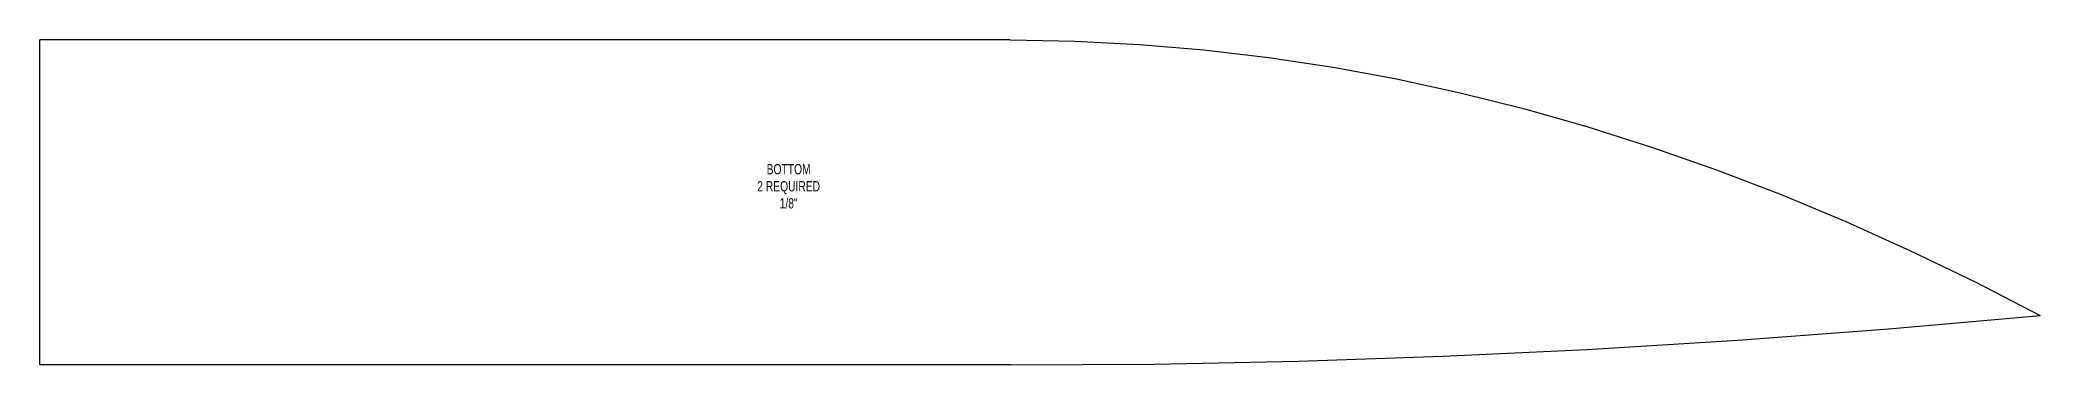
# Model space of a CAD drawing. Extents: x 0.5 to 49.2, y 0.2 to 8.1.
import ezdxf

# ---------------------------------------------------------------- set-up
doc = ezdxf.new("R2010")
doc.units = 0
doc.layers.get('0').update_dxf_attribs({"linetype": 'CONTINUOUS'})
doc.styles.add('SLDTEXTSTYLE0', font='txt', dxfattribs={"width": 0.75})

msp = doc.modelspace()

# ---------------------------------------------------------------- linework, layer by layer
at = {"color": 7, "linetype": 'CONTINUOUS'}
for p, q in [((0.455, 0.179), (0.455, 8.106)), ((24.117, 8.106), (0.455, 8.106)), ((24.117, 0.179), (0.455, 0.179))]:
    msp.add_line(p, q, dxfattribs=at)
at = {"color": 7, "linetype": 'CONTINUOUS', "flags": 128}
for points in [[(24.117, 8.106), (25.692, 8.079), (27.267, 7.999), (28.842, 7.867), (30.417, 7.681), (31.993, 7.442), (33.54, 7.156), (35.087, 6.82), (36.633, 6.432), (38.18, 5.993), (39.759, 5.493), (41.338, 4.94), (42.916, 4.335), (44.495, 3.677), (46.073, 2.966), (47.652, 2.204), (49.231, 1.389)], [(24.117, 0.179), (27.633, 0.202), (31.148, 0.274), (34.664, 0.393), (38.18, 0.559), (41.863, 0.784), (45.546, 1.061), (49.231, 1.389)]]:
    msp.add_lwpolyline(points, dxfattribs=at)

# ---------------------------------------------------------------- texts
at = {"color": 7, "insert": (18.713, 5.08), "char_height": 0.25, "attachment_point": 2, "style": 'SLDTEXTSTYLE0'}
msp.add_mtext('BOTTOM\\P2 REQUIRED\\P1/8"', dxfattribs=at)

doc.saveas('drawing.dxf')
